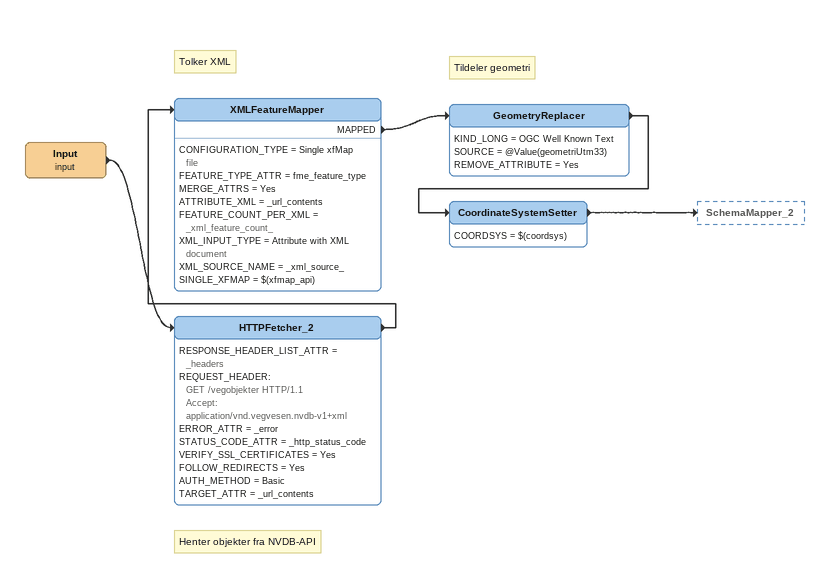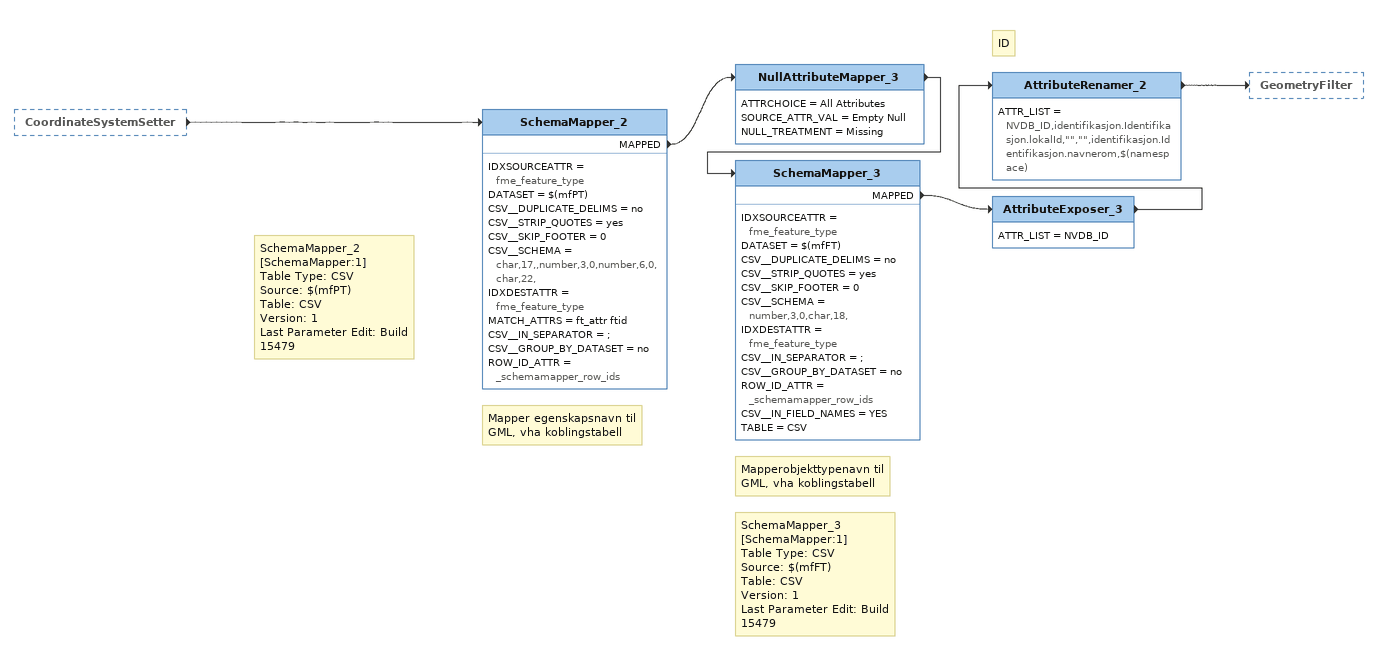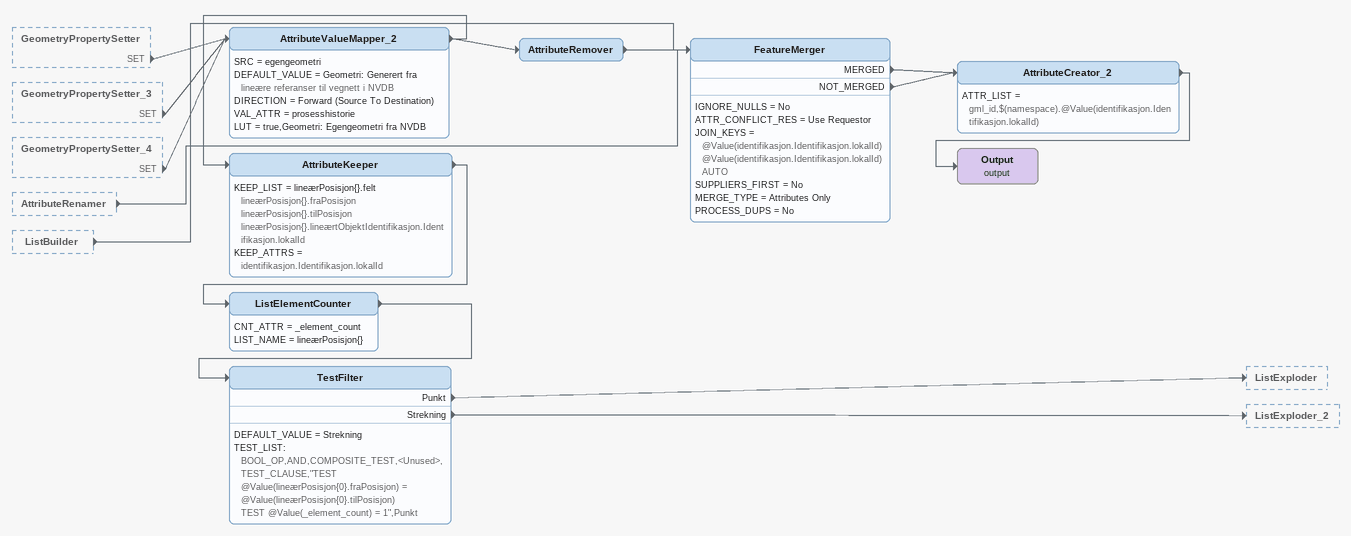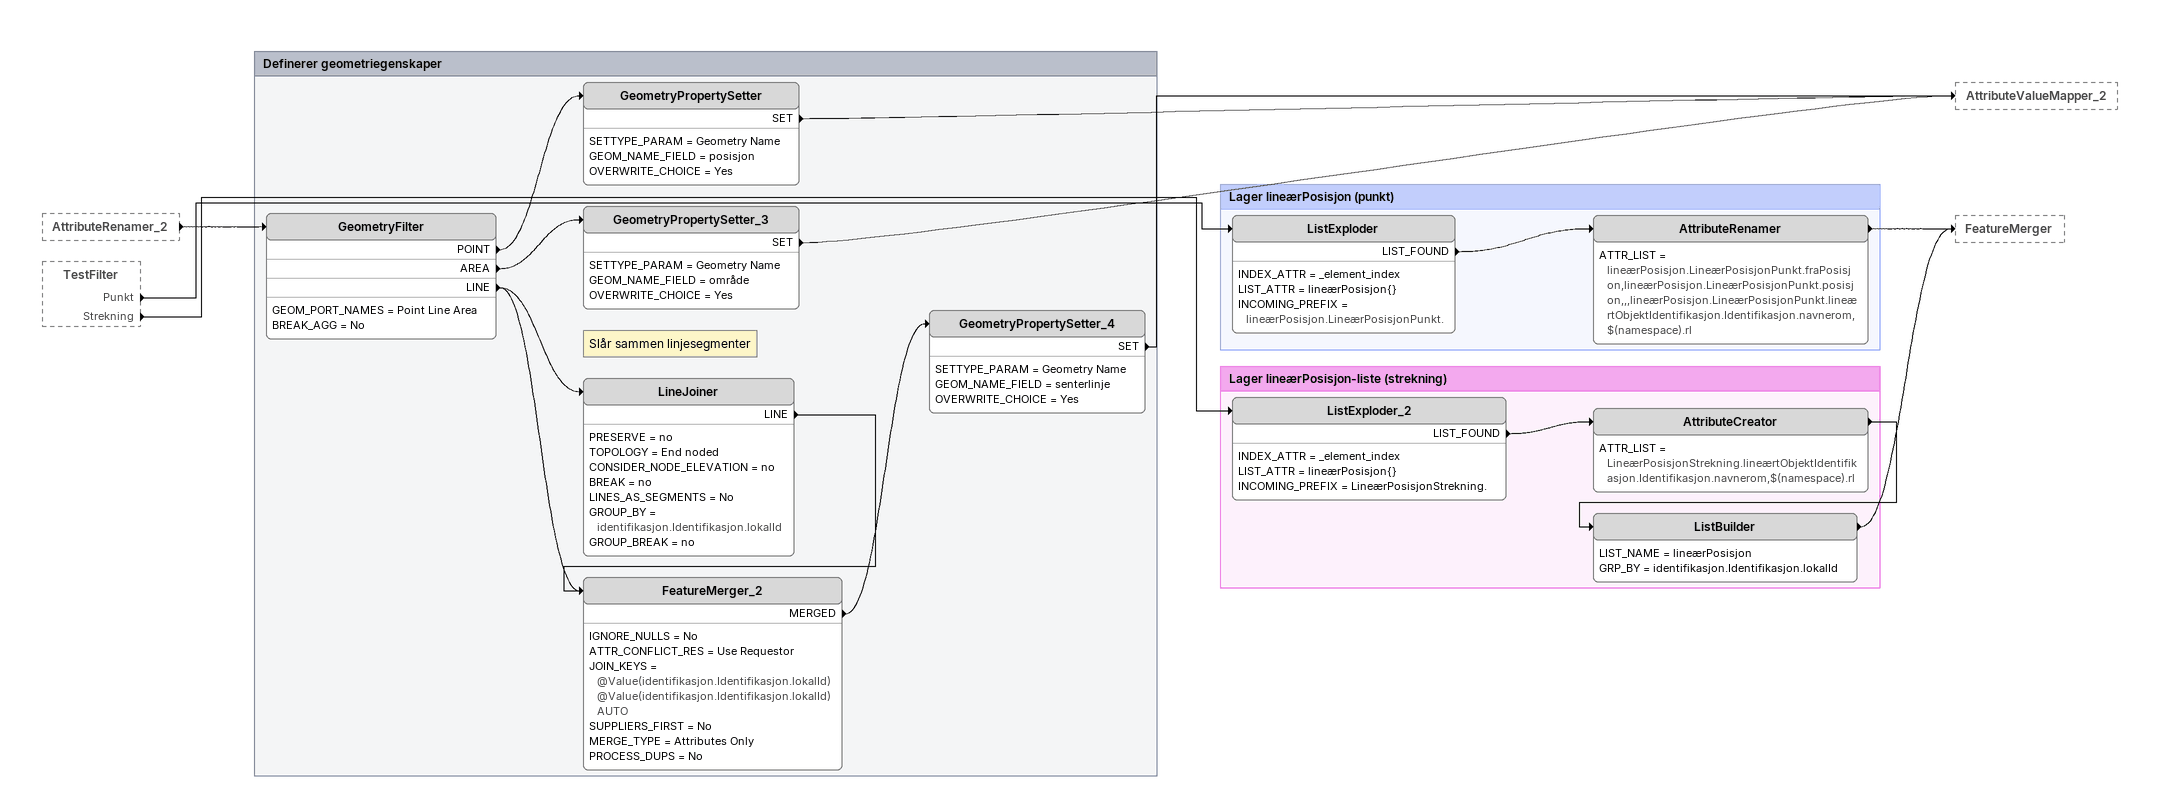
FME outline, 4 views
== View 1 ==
Input (input)
    -> HTTPFetcher_2
Note: Henter objekter fra NVDB-API
HTTPFetcher_2
    RESPONSE_HEADER_LIST_ATTR = _headers
    REQUEST_HEADER:
      GET /vegobjekter HTTP/1.1
      Accept: application/vnd.vegvesen.nvdb-v1+xml
    ERROR_ATTR = _error
    STATUS_CODE_ATTR = _http_status_code
    VERIFY_SSL_CERTIFICATES = Yes
    FOLLOW_REDIRECTS = Yes
    AUTH_METHOD = Basic
    TARGET_ATTR = _url_contents
    -> XMLFeatureMapper
Note: Tolker XML
XMLFeatureMapper
    CONFIGURATION_TYPE = Single xfMap file
    FEATURE_TYPE_ATTR = fme_feature_type
    MERGE_ATTRS = Yes
    ATTRIBUTE_XML = _url_contents
    FEATURE_COUNT_PER_XML = _xml_feature_count_
    XML_INPUT_TYPE = Attribute with XML document
    XML_SOURCE_NAME = _xml_source_
    SINGLE_XFMAP = $(xfmap_api)
    MAPPED -> GeometryReplacer
Note: Tildeler geometri
GeometryReplacer
    KIND_LONG = OGC Well Known Text
    SOURCE = @Value(geometriUtm33)
    REMOVE_ATTRIBUTE = Yes
    -> CoordinateSystemSetter
CoordinateSystemSetter
    COORDSYS = $(coordsys)
    -> SchemaMapper_2

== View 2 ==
CoordinateSystemSetter [outside]
    -> SchemaMapper_2
Note: SchemaMapper_2 [SchemaMapper:1] / Table Type: CSV / Source: $(mfPT) / Table: CSV / Version: 1 / Last Parameter Edit: Build 15479
Note: Mapper egenskapsnavn til GML, vha koblingstabell
SchemaMapper_2
    IDXSOURCEATTR = fme_feature_type
    DATASET = $(mfPT)
    CSV__DUPLICATE_DELIMS = no
    CSV__STRIP_QUOTES = yes
    CSV__SKIP_FOOTER = 0
    CSV__SCHEMA = char,17,,number,3,0,number,6,0,char,22,
    IDXDESTATTR = fme_feature_type
    MATCH_ATTRS = ft_attr ftid
    CSV__IN_SEPARATOR = ;
    CSV__GROUP_BY_DATASET = no
    ROW_ID_ATTR = _schemamapper_row_ids
    MAPPED -> NullAttributeMapper_3
NullAttributeMapper_3
    ATTRCHOICE = All Attributes
    SOURCE_ATTR_VAL = Empty Null
    NULL_TREATMENT = Missing
    -> SchemaMapper_3
Note: SchemaMapper_3 [SchemaMapper:1] / Table Type: CSV / Source: $(mfFT) / Table: CSV / Version: 1 / Last Parameter Edit: Build 15479
Note: Mapperobjekttypenavn til GML, vha koblingstabell
SchemaMapper_3
    IDXSOURCEATTR = fme_feature_type
    DATASET = $(mfFT)
    CSV__DUPLICATE_DELIMS = no
    CSV__STRIP_QUOTES = yes
    CSV__SKIP_FOOTER = 0
    CSV__SCHEMA = number,3,0,char,18,
    IDXDESTATTR = fme_feature_type
    CSV__IN_SEPARATOR = ;
    CSV__GROUP_BY_DATASET = no
    ROW_ID_ATTR = _schemamapper_row_ids
    CSV__IN_FIELD_NAMES = YES
    TABLE = CSV
    MAPPED -> AttributeExposer_3
AttributeExposer_3
    ATTR_LIST = NVDB_ID
    -> AttributeRenamer_2
Note: ID
AttributeRenamer_2
    ATTR_LIST = NVDB_ID,identifikasjon.Identifikasjon.lokalId,"","",identifikasjon.Identifikasjon.navnerom,$(namespace)
    -> GeometryFilter

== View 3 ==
GeometryPropertySetter [outside]
    SET -> AttributeValueMapper_2
GeometryPropertySetter_3 [outside]
    SET -> AttributeValueMapper_2
GeometryPropertySetter_4 [outside]
    SET -> AttributeValueMapper_2
AttributeRenamer [outside]
    -> FeatureMerger
ListBuilder [outside]
    -> FeatureMerger
AttributeValueMapper_2
    SRC = egengeometri
    DEFAULT_VALUE = Geometri: Generert fra lineære referanser til vegnett i NVDB
    DIRECTION = Forward (Source To Destination)
    VAL_ATTR = prosesshistorie
    LUT = true,Geometri: Egengeometri fra NVDB
    -> AttributeKeeper
    -> AttributeRemover
AttributeRemover
    -> FeatureMerger
AttributeKeeper
    KEEP_LIST = lineærPosisjon{}.felt lineærPosisjon{}.fraPosisjon lineærPosisjon{}.tilPosisjon lineærPosisjon{}.lineærtObjektIdentifikasjon.Identifikasjon.lokalId
    KEEP_ATTRS = identifikasjon.Identifikasjon.lokalId
    -> ListElementCounter
ListElementCounter
    CNT_ATTR = _element_count
    LIST_NAME = lineærPosisjon{}
    -> TestFilter
TestFilter
    DEFAULT_VALUE = Strekning
    TEST_LIST:
      BOOL_OP,AND,COMPOSITE_TEST,<Unused>,TEST_CLAUSE,"TEST @Value(lineærPosisjon{0}.fraPosisjon) = @Value(lineærPosisjon{0}.tilPosisjon)
      TEST @Value(_element_count) = 1",Punkt
    Punkt -> ListExploder
    Strekning -> ListExploder_2
FeatureMerger
    IGNORE_NULLS = No
    ATTR_CONFLICT_RES = Use Requestor
    JOIN_KEYS = @Value(identifikasjon.Identifikasjon.lokalId) @Value(identifikasjon.Identifikasjon.lokalId) AUTO
    SUPPLIERS_FIRST = No
    MERGE_TYPE = Attributes Only
    PROCESS_DUPS = No
    MERGED -> AttributeCreator_2
    NOT_MERGED -> AttributeCreator_2
AttributeCreator_2
    ATTR_LIST = gml_id,$(namespace).@Value(identifikasjon.Identifikasjon.lokalId)
    -> Output (output)
Output (output)

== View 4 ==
AttributeRenamer_2 [outside]
    -> GeometryFilter
TestFilter [outside]
    Punkt -> ListExploder
    Strekning -> ListExploder_2

Bookmark: Definerer geometriegenskaper
GeometryFilter
    GEOM_PORT_NAMES = Point Line Area
    BREAK_AGG = No
    POINT -> GeometryPropertySetter
    AREA -> GeometryPropertySetter_3
    LINE -> LineJoiner
    LINE -> FeatureMerger_2
GeometryPropertySetter
    SETTYPE_PARAM = Geometry Name
    GEOM_NAME_FIELD = posisjon
    OVERWRITE_CHOICE = Yes
    SET -> AttributeValueMapper_2
GeometryPropertySetter_3
    SETTYPE_PARAM = Geometry Name
    GEOM_NAME_FIELD = område
    OVERWRITE_CHOICE = Yes
    SET -> AttributeValueMapper_2
Note: Slår sammen linjesegmenter
LineJoiner
    PRESERVE = no
    TOPOLOGY = End noded
    CONSIDER_NODE_ELEVATION = no
    BREAK = no
    LINES_AS_SEGMENTS = No
    GROUP_BY = identifikasjon.Identifikasjon.lokalId
    GROUP_BREAK = no
    LINE -> FeatureMerger_2
FeatureMerger_2
    IGNORE_NULLS = No
    ATTR_CONFLICT_RES = Use Requestor
    JOIN_KEYS = @Value(identifikasjon.Identifikasjon.lokalId) @Value(identifikasjon.Identifikasjon.lokalId) AUTO
    SUPPLIERS_FIRST = No
    MERGE_TYPE = Attributes Only
    PROCESS_DUPS = No
    MERGED -> GeometryPropertySetter_4
GeometryPropertySetter_4
    SETTYPE_PARAM = Geometry Name
    GEOM_NAME_FIELD = senterlinje
    OVERWRITE_CHOICE = Yes
    SET -> AttributeValueMapper_2

Bookmark: Lager lineærPosisjon (punkt)
ListExploder
    INDEX_ATTR = _element_index
    LIST_ATTR = lineærPosisjon{}
    INCOMING_PREFIX = lineærPosisjon.LineærPosisjonPunkt.
    LIST_FOUND -> AttributeRenamer
AttributeRenamer
    ATTR_LIST = lineærPosisjon.LineærPosisjonPunkt.fraPosisjon,lineærPosisjon.LineærPosisjonPunkt.posisjon,,,lineærPosisjon.LineærPosisjonPunkt.lineærtObjektIdentifikasjon.Identifikasjon.navnerom,$(namespace).rl
    -> FeatureMerger

Bookmark: Lager lineærPosisjon-liste (strekning)
ListExploder_2
    INDEX_ATTR = _element_index
    LIST_ATTR = lineærPosisjon{}
    INCOMING_PREFIX = LineærPosisjonStrekning.
    LIST_FOUND -> AttributeCreator
AttributeCreator
    ATTR_LIST = LineærPosisjonStrekning.lineærtObjektIdentifikasjon.Identifikasjon.navnerom,$(namespace).rl
    -> ListBuilder
ListBuilder
    LIST_NAME = lineærPosisjon
    GRP_BY = identifikasjon.Identifikasjon.lokalId
    -> FeatureMerger
